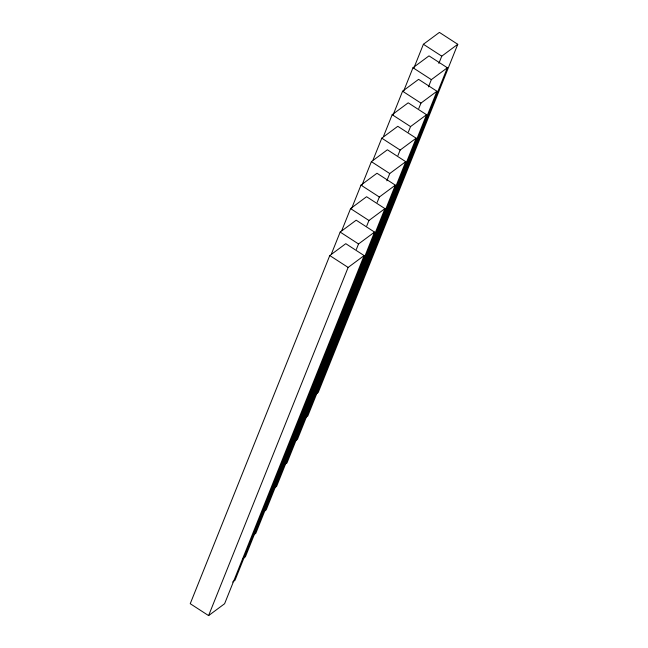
<?xml version="1.0" encoding="UTF-8"?>
<svg xmlns="http://www.w3.org/2000/svg" width="648" height="648" viewBox="0 0 648 648"><rect width="100%" height="100%" fill="white"/><g stroke="black" fill="none" stroke-linecap="round" stroke-linejoin="round"><path stroke-width="0.97" d="M329.775 255.547L190.237 603.701L208.591 615.6L224.605 603.734L364.136 255.571L345.781 243.68L329.775 255.547L348.13 267.438L364.136 255.571M331.452 253.83L340.176 232.073L356.181 220.199L374.544 232.097L235.005 580.26L232.6 582.034M341.861 230.356L350.576 208.591L366.582 196.725L384.944 208.624L245.406 556.786L243.008 558.56M351.532 208.688L360.985 185.117L376.99 173.251L395.345 185.15L255.814 533.304L253.409 535.086M361.94 185.215L371.385 161.644L387.391 149.777L405.745 161.676L266.215 509.83L263.809 511.612M373.07 159.926L381.785 138.17L397.791 126.303L416.154 138.194L276.615 486.356L274.217 488.138M383.47 136.453L392.186 114.696L408.2 102.83L426.554 114.72L287.015 462.883L284.618 464.665M393.142 114.793L402.594 91.214L418.6 79.348L436.955 91.247L297.424 439.409L295.018 441.183M403.55 91.319L412.995 67.74L429 55.874L447.363 67.773L307.824 415.927L305.427 417.709M413.951 67.838L423.395 44.267L439.409 32.4L457.763 44.299L318.225 392.453L315.827 394.235M208.591 615.6L348.13 267.438M356.351 249.407L358.53 243.964L374.544 232.097M366.752 225.933L368.939 220.49L384.944 208.624M377.16 202.451L379.339 197.016L395.345 185.15M386.832 180.792L389.74 173.543L405.745 161.676M397.961 155.504L400.148 150.061L416.154 138.194M408.37 132.03L410.549 126.587L426.554 114.72M418.77 108.556L420.949 103.113L436.955 91.247M428.45 86.889L431.349 79.639L447.363 67.773M438.85 63.415L441.758 56.165L457.763 44.299M423.395 44.267L441.758 56.165M412.995 67.74L431.349 79.639M402.594 91.214L420.949 103.113M392.186 114.696L410.549 126.587M381.785 138.17L400.148 150.061M371.385 161.644L389.74 173.543M360.985 185.117L379.339 197.016M350.576 208.591L368.939 220.49M340.176 232.073L358.53 243.964"/></g></svg>
